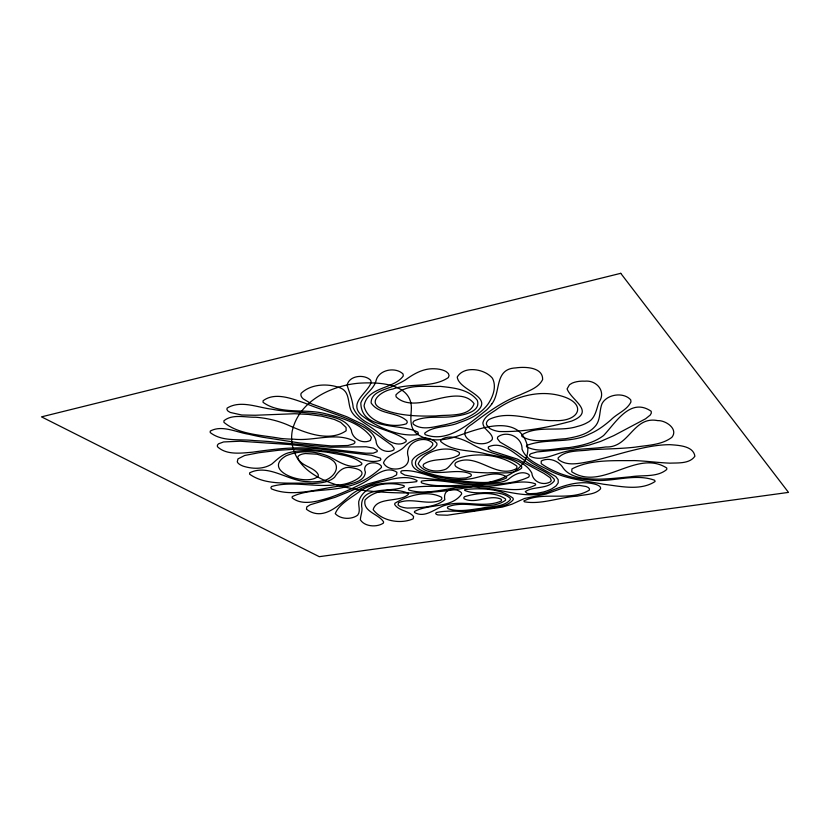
<?xml version="1.0" encoding="UTF-8"?>
<svg xmlns="http://www.w3.org/2000/svg" width="830" height="830" viewBox="0 0 830 830"><rect width="100%" height="100%" fill="white"/><g stroke="black" fill="none" stroke-linecap="round" stroke-linejoin="round"><path stroke-width="1.25" d="M491.744 404.044C501.289 391.864 493.995 368.873 515.783 367.898C524.83 366.58 543.111 367.036 542.623 379.601C538.307 388.181 528.077 391.003 520.005 394.924C502.171 401.471 486.971 412.998 471.897 424.244C450.949 436.715 482.272 450.96 492.2 439.589L492.491 437.918C491.101 431.88 483.34 429.463 482.842 423.01C484.419 415.872 492.294 412.842 497.544 408.733C515.752 396.273 539.002 389.789 560.707 395.817C587.723 403.204 579.963 421.92 554.596 420.582C532.829 421.505 509.838 409.398 488.995 419.503A21.186 8.86 1.6 0 0 486.567 424.752L489.316 428.135A18.094 7.563 1.7 0 0 498.975 431.517C523.367 432.181 548.225 427.533 571.683 421.059C595.899 411.4 571.59 400.786 567.087 388.907L569.453 384.767L572.212 383.097A15.189 6.764 -0.4 0 1 584.87 381.167C596.832 379.953 606.533 391.791 598.918 402.27C596.334 409.688 595.235 418.87 587.225 422.657A34.362 14.618 0.3 0 1 577.026 426.537C559.358 432.191 537.498 424.887 521.759 435.003L521.925 436.445C534.593 444.102 551.089 439.309 565.157 438.769C576.238 436.933 588.906 434.526 596.158 425.085C600.681 418.797 599.26 410.591 602.03 403.671C607.041 394.094 623.652 391.781 630.727 399.853L630.966 401.917C626.992 410.259 617.105 413.444 610.89 419.897C604.468 425.468 597.569 430.646 589.684 433.966C570.013 444.164 546.368 437.815 526.594 445.471L526.5 446.748C539.137 453.388 555.135 448.21 568.892 447.619C581.01 445.772 593.626 443.106 603.586 435.532C615.798 422.729 630.261 396.999 651.187 411.265L651.311 413.112L650.243 415.052L645.553 418.808L613.858 435.594L600.526 441.456L589.227 445.056L572.524 448.553L537 451.945L530.941 453.668L529.561 454.778L529.633 455.981C540.579 462.02 553.299 454.518 564.327 451.862C577.888 448.262 592.06 449.051 605.859 446.955C629.482 448.044 632.937 415.757 657.702 420.613C665.608 420.167 678.743 429.006 671.823 437.379C661.417 445.171 647.525 445.16 635.168 447.163C620.394 448.812 605.506 448.874 590.68 449.746C580.004 451.499 565.987 449.58 558.061 457.973L558.289 459.395C567.336 466.906 580.637 463.067 591.168 461.241C603.638 458.575 615.808 454.736 628.123 451.499C641.87 448.044 655.835 444.673 670.08 444.683C678.463 445.326 693.351 445.793 694.897 456.23C689.564 463.929 678.162 462.777 669.851 463.161C658.045 462.673 646.331 461.013 634.525 460.598C613.775 460.868 590.742 459.177 571.943 468.909L571.746 471.782C602.269 491.754 636.351 448.553 666.801 468.037L666.718 469.51C657.007 477.707 642.441 474.76 630.603 476.804C616.275 478.028 601.895 480.072 587.505 478.682C578.085 477.821 567.429 475.331 562.242 466.595C557.667 460.36 548.205 457.226 541.253 461.024L541.191 463.596C555.612 473.868 573.654 478.858 591.219 480.134C612.26 482.593 634.545 472.882 654.673 480.269L655.077 481.514C640.376 491.173 620.28 486.235 603.68 484.264C586.073 480.923 567.762 479.429 551.411 471.482C540.963 465.609 526.811 461.293 522.049 449.279C522.558 437.12 506.777 429.899 497.658 437.057L497.44 438.697L500.085 442.12L516.561 451.738L532.476 463.285L555.758 476.493L558.175 479.657L558.196 482.894L556.017 485.965L551.981 488.714A44.239 16.548 1.7 0 1 543.318 492.024L536.45 493.404L529.623 493.684L527.06 493.321L525.265 491.64C533.721 485.82 547.665 489.607 554.357 480.84L554.243 479.273C546.285 469.946 532.642 467.664 523.388 459.54C513.521 452.485 501.258 440.917 488.434 446.872L488.237 448.2L489.337 449.611L491.682 450.939L517.349 459.094L543.961 473.442L550.176 477.717L551.276 480.549L550.487 481.763C543.214 486.141 532.632 481.94 531.823 473.09C526.936 463.846 516.146 460.059 506.757 457.102C494.275 453.875 481.825 450.078 470.683 443.428C461.978 438.842 449.487 433.654 440.668 440.004L440.657 441.436C452.475 451.842 470.651 449.891 485.311 453.72C497.564 456.697 512.639 457.247 521.759 466.792L521.603 468.172C512.297 475.466 498.757 471.886 487.698 472.893C477.053 472.343 465.142 472.872 455.981 466.616A13.768 5.291 2.6 0 1 456.147 462.435C476.711 451.925 495.51 479.211 516.136 468.826L516.976 467.508L516.768 466.055C500.822 454.643 477.582 452.091 458.865 458.077C452.848 459.664 450.898 466.17 445.949 469.126C438.914 471.98 429.826 471.762 423.694 466.968L423.082 465.589L423.601 464.229C433.883 457.206 448.096 461.688 458.658 455.182L459.519 453.823L459.249 452.433C447.246 444.828 423.829 450.534 418.206 463.918C429.452 480.736 454.923 466.284 470.766 474.065L471.44 475.175L470.797 476.285L466.19 477.914L458.71 478.371L446.384 477.292A56.876 22.244 2.7 0 1 434.598 474.957C427.875 472.944 410.643 469.355 416.691 459.281C422.159 452.765 432.534 452.298 436.964 444.911L436.85 443.23C428.384 434.215 412.137 437.804 404.552 446.696C398.41 453.087 386.936 454.207 383.46 462.829C388.668 473.66 412.967 469.822 407.8 455.162C405.175 442.193 424.182 434.63 432.638 443.075L432.835 444.631C428.519 452.599 416.743 452.506 412.126 460.453C409.719 471.274 425.842 473.1 433.104 475.829C447.131 479.149 462.03 481.431 476.202 477.582C485.83 475.248 497.564 471.222 506.622 476.825L506.539 477.904C489.918 486.058 469.656 481.006 451.728 480.3C434.443 480.435 418.828 468.96 401.782 470.807L400.786 471.741L401.014 472.882L404.812 475.082L419.534 477.758L468.4 482.873L488.974 483.299L500.272 482.261A20.428 7.698 2.2 0 0 508.417 479.346C513.77 474.542 522.091 470.195 528.918 474.521L529.353 475.787L528.689 477.094C512.826 484.627 494.141 484.243 476.835 484.284C458.399 485.135 439.91 478.371 421.733 481.037L421.111 481.991L421.827 483.008C440.927 488.777 461.366 483.496 481.006 485.488C499.172 488.382 517.972 478.007 535.381 483.797L535.672 484.896C517.059 495.157 493.456 485.249 473.1 486.359C451.883 487.895 430.023 484.398 409.221 487.905L408.433 488.974L408.92 490.074C432.139 496.942 456.417 483.008 480.425 487.812A55.06 19.308 2.5 0 1 493.03 489.233C510.875 492.18 529.467 498.187 547.385 492.294C562.128 486.069 578.126 479.999 594.353 484.014A13.82 5.042 0.3 0 1 600.484 487.407L600.619 488.777C594.965 495.095 585.005 494.244 577.307 496.153C559.742 497.066 541.834 504.816 524.373 501.808L523.844 500.957C543.858 490.904 569.899 501.839 589.341 490.157L589.445 488.818L588.387 487.563L586.188 486.525L579.475 485.394L571.704 485.82L564.545 487.428L546.088 494.006L524.539 498.457L511.778 504.277L502.482 507.047L447.349 515.212L437.846 514.922L436.207 514.247L435.667 513.397L436.3 512.556C450.202 509.319 464.945 513.199 478.993 509.703C490.125 506.725 505.387 509.153 513.293 499.65L513.065 498.208C500.137 488.206 480.456 487.926 464.79 489.555L464.686 490.374C478.796 496.662 497.627 487.594 510.211 498.259L510.44 499.546C503.634 507.67 490.623 505.833 481.068 508.334C470.268 509.693 458.824 512.286 448.2 508.769L447.38 507.877L447.702 506.933C465.848 499.266 489.078 512.079 505.605 500.22L505.501 498.923C494.026 491.256 477.188 492.802 464.478 496.714L463.752 497.803L464.198 498.851C475.953 504.36 488.797 494.327 500.749 498.975L501.611 499.961L501.247 501.04C483.807 508.562 463.763 499.764 445.627 505.138C435.501 507.95 425.406 518.729 414.461 512.484L414.471 511.488C428.768 503.53 451.541 508.686 461.708 493.902L461.304 492.564C454.207 486.567 442.442 488.901 444.849 499.733C434.806 507.856 419.804 507.628 407.364 508.085A10.354 3.621 3.8 0 1 399.24 505.906L398.006 504.816L398.576 502.669C411.836 497.274 426.724 505.491 440.128 500.5A11.848 4.223 3.4 0 0 441.342 497.118C426.994 489.928 407.779 495.396 394.852 503.302L394.696 504.567C398.96 511.104 408.827 510.502 413.61 516.551L413.184 518.812C400.371 524.467 381.779 521.074 373.147 509.62C376.955 496.496 399.759 502.741 408.412 494.307L408.246 493.207C395.215 487.957 375.233 489.14 365.086 499.93C362.305 511.726 378.905 513.998 383.626 521.987L383.356 523.108C376.955 527.527 364.744 526.822 360.376 519.829C360.448 515.295 362.98 510.917 361.631 506.248C360.531 484.824 392.289 493.082 404.335 486.691L404.096 485.695C389.26 481.089 363.955 483.88 358.778 501.413C358.135 505.958 360.894 511.218 357.668 515.181C351.464 519.777 340.539 519.424 335.268 513.656C338.702 504.246 351.713 497.512 359.712 491.391C376.664 479.294 398.006 484.865 416.691 481.597L417.023 480.56C405.185 474.065 390.557 479.844 378.148 482.469C368.655 484.834 359.349 488.465 351.495 494.41C339.242 504.858 323.254 521.831 306.426 509.257L306.861 506.84L310.264 504.754L335.185 497.305L367.721 484.004L392.549 477.115L396.584 474.864L396.906 472.26C387.558 465.952 376.945 473.774 369.226 479.252A214.316 82.606 8.7 0 1 363.052 482.998C352.159 488.808 340.819 493.798 329.137 497.813C317.62 501.237 302.276 506.134 292.087 497.782L292.264 496.579C309.05 488.683 329.282 491.651 347.148 486.463C360.096 483.766 372.016 476.327 381.468 467.477L381.333 466.055C376.581 460.059 361.175 462.538 365.418 472.197C364.577 481.929 351.723 483.133 344.305 485.54C320.888 487.677 293.83 498.187 271.41 488.86L270.881 487.635L271.545 486.494C292.399 480.529 314.923 487.781 336.389 484.627C347.988 486.681 378.605 471.315 350.343 467.529C343.049 466.47 338.038 471.782 334.563 477.312C328.535 482.624 319.944 483.029 312.319 483.548C291.911 481.929 266.959 486.556 249.602 474.179L249.643 472.841C268.505 463.431 288.031 481.244 307.411 481.639A23.147 8.487 5.8 0 0 321.895 481.006C330.132 480.3 341.016 470.06 334.376 461.978A29.756 11.132 5.9 0 0 327.57 457.465L317.091 454.197L305.523 453.533A14.245 5.395 5.9 0 0 298.281 456.158L297.669 457.558C300.802 466.543 313.771 466.47 318.253 474.584L318.253 476.026C308.138 487.231 260.018 471.098 286.101 455.815C299.858 449.87 316.24 450.846 329.811 456.853C339.18 461.947 350.966 470.06 361.673 464.572L361.859 463.306C352.677 455.286 339.117 454.705 327.58 452.257C315.172 450.669 302.338 449.362 290.044 452.433C282.605 453.834 277.324 459.312 271.867 464.022C263.421 469.479 252.351 469.095 243.097 466.118A14.639 5.385 7 0 1 237.287 461.864L237.951 458.907L244.653 455.494L258.846 452.734L278.61 450.254L295.605 449.206L309.03 449.362L336.14 452.412A60.777 22.369 5.6 0 1 348.693 455.338C358.871 457.807 369.558 463.877 380.15 460.411L380.939 459.343L380.358 458.16L371.238 455.214L316.116 448.574A75.167 27.421 5.6 0 0 302.255 447.91C285.51 447.619 268.879 449.891 252.33 452.215C240.887 453.149 226.414 455.276 217.429 446.685L217.398 445.181L218.466 443.843L223.581 441.944L240.078 441.218L290.334 444.579L365.791 453.201L373.199 453.19L377.162 451.634L377.287 450.483L373.448 448.127L366.092 446.768L330.257 447.225L268.598 441.498A232.286 74.97 5.8 0 0 254.354 440.606C239.797 438.831 222.43 442.12 210.229 432.565L210.229 431.102C221.952 424.597 236.332 432.347 248.616 434.215A157.928 69.844 7 0 0 262.28 437.161L299.184 442.888L331.243 445.949L348.05 445.492L353.684 443.853L354.929 442.691L354.784 441.384C336.389 431.569 314.062 441.321 294.09 439.205A74.036 30.689 7 0 1 280.913 438.479C262.301 435.024 238.833 434.827 223.955 422.366L223.913 420.789C232.39 413.714 245.338 417.532 255.578 417.22C266.793 418.092 277.894 420.634 288.218 425.136C305.326 432.804 329.157 442.463 346.151 430.76L346.058 427.45L340.663 422.356L334.272 419.43L322.102 416.224L308.563 414.419L294.826 413.724L255.163 415.259L241.758 415.01L230.315 412.469L228.011 411.109L226.932 409.615L227.098 408.121C240.482 399.749 257.622 407.561 272.084 409.232C288.259 412.427 304.869 411.815 321.117 414.471C331.907 416.857 346.359 418.694 351.298 430.148C352.231 438.935 362.71 444.413 370.45 440.429L371.435 437.4C361.05 423.425 342.261 417.978 325.983 413.869C305.565 408.215 280.851 415.042 263.069 402.353L263.089 400.755C274.948 391.802 291.838 398.608 304.475 402.975C320.245 409.636 336.949 413.869 352.511 421.028C361.154 426.018 373.376 430.241 376.032 440.969C376.281 449.248 387.237 454.083 393.866 449.86L394.219 448.532L391.874 445.337L363.198 424.597L346.691 416.702L311.883 404.013L303.23 398.877A19.495 8.373 6.2 0 1 301.114 393.358C310.949 383.709 328.421 383.118 340.819 388.139C350.416 392.32 347.324 404.023 351.578 411.607A57.986 24.776 4 0 0 356.298 417.241C364.681 423.84 374.423 428.581 382.101 436.113C388.212 441.487 398.659 447.495 406.077 441.591L406.212 440.222C390.38 427.74 362.233 428.954 353.207 407.717C352.532 399.884 349.399 392.766 347.168 385.379C348.673 375.565 364.37 373.77 370.574 380.202L371.218 382.163C367.815 393.244 347.843 402.737 361.61 415.425C377.121 427.118 397.757 436.922 417.428 434.64L418.382 433.457L417.843 432.057C400.776 423.196 361.133 430.832 360.822 402.851C364.111 393.98 374.257 389.55 376.26 379.901C379.58 369.433 395.682 366.746 403.048 373.988L403.276 375.959C393.659 389.363 367.41 386.49 364.059 405.86C367.597 422.802 391.874 428.56 406.347 423.798L407.26 422.449L406.939 420.914C397.051 411.566 379.082 415.021 371.124 402.944C370.896 390.837 387.869 389.509 396.159 384.726A106.738 50.07 6.8 0 0 405.642 379.746C414.014 373.656 423.58 368.25 434.298 368.779A13.934 6.36 3.4 0 1 446.281 371.684L448.387 373.542L449.061 375.565L448.335 377.588C432.202 388.461 410.528 382.547 392.6 389.104C382.163 390.484 365.096 402.716 383.014 409.346C399.77 416.048 418.206 416.359 436.009 415.955C447.827 414.357 469.324 417.615 474.096 403.681C465.35 391.584 446.685 396.792 434.287 399.738C422.169 402.695 406.026 406.586 396.128 396.854L395.889 394.914C406.503 383.356 425.852 387.019 440.253 386.375C453.18 387.766 468.836 389.166 477.312 400.33C481.089 411.701 464.167 414.803 456.189 416.069C442.297 418.787 427.097 414.865 414.014 420.986L412.946 422.48L413.153 424.057C422.273 431.133 435.086 426.464 445.368 424.701C455.888 422.117 466.616 418.984 475.528 412.614C496.184 396.761 458.762 390.857 457.247 377.038C464.012 365.397 484.71 368.707 492.449 378.273C496.786 386.49 493.051 396.491 488.299 403.702C481.442 413.433 470.32 419.005 459.26 422.574C448.325 427.595 433.955 425.5 424.68 433.187L425.095 434.588C448.293 443.407 469.396 423.29 486.525 410.041A125.299 55.942 5 0 0 491.744 404.044M411.41 408.018C411.016 417.075 408.775 428.685 417.832 434.474C428.591 441.809 442.712 440.647 454.622 437.13C476.887 429.203 520.13 411.462 527.683 447.214A134.761 53.67 4.2 0 1 527.341 454C525.473 462.663 518.584 469.147 511.28 473.567A104.715 41.459 3.6 0 1 499.971 479.076C456.261 493.58 408.858 495.51 363.333 490.395C334.48 486.712 295.283 475.237 291.735 440.989A250.307 99.071 1 0 1 292.264 430.874C298.842 401.357 330.734 385.68 358.622 383.221C377.142 382.028 411.151 382.62 411.41 408.018M620.736 273.319L41.5 416.857L319.26 556.681L788.5 492.398L620.736 273.319"/></g></svg>
